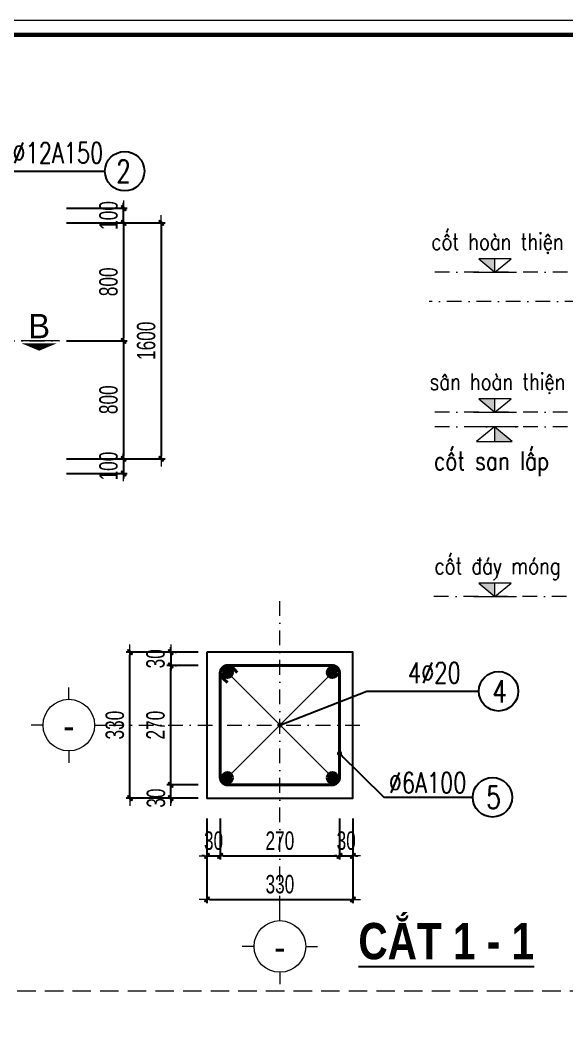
# Model space of a CAD drawing. Header units: millimetres. Extents: x -211129 to 461116, y -574633 to 115.
# Drawn here: x -95415 to -91705, y -538527 to -531691 of the extents above; entities that cross this region are included whole.
import ezdxf
from ezdxf.enums import TextEntityAlignment as Align

# ---------------------------------------------------------------- set-up
doc = ezdxf.new("R2010")
doc.units = ezdxf.units.MM
doc.header["$MEASUREMENT"] = 0
doc.header["$PDMODE"] = 32
doc.linetypes.add('DASHDOT', pattern=[1, 0.5, -0.25, 0, -0.25])
doc.linetypes.add('HIDDEN', pattern=[0.375, 0.25, -0.125])
doc.layers.get('Defpoints').update_dxf_attribs({"color": 1})
for name, color, linetype, lineweight in [('Khungten_LCDI', 7, 'Continuous', 5), ('LC Dim', 8, 'Continuous', 18), ('LC ISO', 153, 'Continuous', 13), ('LC Khac', 4, 'Continuous', 9), ('LC MANH DUT', 35, 'HIDDEN', 5), ('LC Net dam2', 6, 'Continuous', 40), ('LC Net dam3', 1, 'Continuous', 60), ('LC Net manh', 133, 'Continuous', 5), ('LC Net thay', 63, 'Continuous', 25), ('LC Net truc', 79, 'DASHDOT', 13), ('LC Text1', 3, 'Continuous', 20), ('LC Text2', 7, 'Continuous', 25)]:
    doc.layers.add(name, color=color, linetype=linetype, lineweight=lineweight)
doc.styles.add('HOATBIF', font='hoatbif.shx', dxfattribs={"width": 0.7})
doc.styles.add('Khungten', font='VHAVAN.TTF', dxfattribs={"width": 0.9, "height": 5000})
doc.styles.add('LC 1', font='VHAVANB.TTF')
doc.styles.add('LC 3', font='vnsimli.shx', dxfattribs={"width": 0.75})
doc.styles.add('LC3', font='VHARIALB.TTF', dxfattribs={"width": 0.8})
doc.styles.add('T1', font='Vnsimli.shx', dxfattribs={"width": 0.8})
doc.styles.add('Title', font='VHBLACK.TTF', dxfattribs={"width": 0.8})
doc.dimstyles.new('1-100(1-50)', dxfattribs={"dimscale": 50, "dimtxt": 2.5, "dimasz": 0.35, "dimexe": 0.5, "dimexo": 0, "dimgap": 0.8, "dimtad": 1, "dimdec": 0, "dimzin": 0, "dimdsep": 46, "dimtxsty": 'HOATBIF', "dimblk1": 'DOT', "dimblk2": 'DOT', "dimsah": 1, "dimcen": -1, "dimdle": 1, "dimclrd": 256, "dimclre": 256, "dimclrt": 4, "dimadec": 3, "dimazin": 2, "dimtfac": 0.333333, "dimtdec": 0, "dimtix": 1, "dimtmove": 2, "dimatfit": 3, "dimldrblk": 'DOT', "dimfxl": 1, "dimtvp": 0.833333, "dimtolj": 1, "dimtzin": 0, "dimarcsym": 0})

# ---------------------------------------------------------------- blocks, each defined once
blk = doc.blocks.new('lcdi fix')
at = {"layer": 'Defpoints', "lineweight": 0}
blk.add_lwpolyline([(-1200, -14850), (-1200, 14850), (40800, 14850), (40800, -14850)], close=True, dxfattribs=at)
at = {"layer": 'Khungten_LCDI', "color": 5, "lineweight": 60}
blk.add_lwpolyline([(0, -14650), (0, 14650), (40600, 14650), (40600, -14650)], close=True, dxfattribs=at)
at = {"color": 7, "style": 'Khungten', "width": 0.8}
for tag, p in [('REVISION', (39499, -10746)), ('NGAYHT', (39546, -11609))]:
    blk.add_attdef(tag, text='', height=200, dxfattribs=at).set_placement(p, align=Align.CENTER)
at = {"layer": 'LC Text1', "color": 3, "style": 'LC 1', "width": 1.834006}
for tag, p, p2 in [('TENBANVE1', (36913, -8886), (40339, -8886)), ('TENBANVE2', (36913, -9562), (40339, -9562))]:
    blk.add_attdef(tag, text='', height=250, dxfattribs=at).set_placement(p, p2, align=Align.FIT)
at = {"layer": 'LC Text1', "style": 'Title', "width": 0.7}
blk.add_attdef('SOBANVE', text='', height=250, dxfattribs=at).set_placement((39562, -13896), align=Align.CENTER)
blk = doc.blocks.new('DOT')
at = {"layer": 'LC Dim'}
blk.add_line((-3, 0), (3, 0), dxfattribs=at)
at = {"layer": 'LC Dim', "color": 4}
blk.add_line((-1, -1), (1, 1), dxfattribs=at)
blk.add_lwpolyline([(0.5, 1), (-1, -0.5), (-0.5, -1), (1, 0.5)], close=True, dxfattribs=at)
blk = doc.blocks.new('*D217')
at = {"layer": 'Defpoints', "color": 0, "transparency": 16777216}
for p in [(-95101.2, -532966.4), (-94712.7, -532966.4), (-95101.2, -533066.4)]:
    blk.add_point(p, dxfattribs=at)
at = {"layer": 'LC Dim', "lineweight": -2, "transparency": 16777216}
for p, q in [((-94712.7, -532948.9), (-94712.7, -532931.4)), ((-95101.2, -532966.4), (-94687.7, -532966.4)), ((-94712.7, -533066.4), (-94712.7, -532966.4)), ((-95101.2, -533066.4), (-94687.7, -533066.4)), ((-94712.7, -533083.9), (-94712.7, -533101.4))]:
    blk.add_line(p, q, dxfattribs=at)
at = {"layer": 'LC Dim', "lineweight": -2, "transparency": 16777216, "xscale": 17.5, "yscale": 17.5, "zscale": 17.5}
for p, rotation in [((-94712.7, -532966.4), 270), ((-94712.7, -533066.4), 90)]:
    blk.add_blockref('DOT', p, dxfattribs=dict(at, rotation=rotation))
at = {"layer": 'LC Dim', "color": 4, "transparency": 16777216, "insert": (-94815.2, -533016.4), "char_height": 125, "attachment_point": 5, "rotation": 90, "style": 'HOATBIF'}
blk.add_mtext('\\A1;100', dxfattribs=at)
blk = doc.blocks.new('_Dot')
at = {"color": 0, "linetype": 'ByBlock', "lineweight": -2}
blk.add_line((-0.5, 0), (-1, 0), dxfattribs=at)
at = {"color": 0, "linetype": 'ByBlock', "const_width": 0.5}
blk.add_lwpolyline([(-0.25, 0, 1), (0.25, 0, 1)], format="xyb", close=True, dxfattribs=at)
blk = doc.blocks.new('*D122')
at = {"layer": 'Defpoints', "color": 0, "transparency": 16777216}
for p in [(-95101.2, -533066.4), (-95101.2, -533866.4), (-94712.7, -533866.4)]:
    blk.add_point(p, dxfattribs=at)
at = {"layer": 'LC Dim', "lineweight": -2, "transparency": 16777216}
for p, q in [((-95101.2, -533066.4), (-94687.7, -533066.4)), ((-94712.7, -533083.9), (-94712.7, -533848.9)), ((-95101.2, -533866.4), (-94687.7, -533866.4))]:
    blk.add_line(p, q, dxfattribs=at)
at = {"layer": 'LC Dim', "lineweight": -2, "transparency": 16777216, "xscale": 17.5, "yscale": 17.5, "zscale": 17.5}
for p, rotation in [((-94712.7, -533066.4), 90), ((-94712.7, -533866.4), 270)]:
    blk.add_blockref('DOT', p, dxfattribs=dict(at, rotation=rotation))
at = {"layer": 'LC Dim', "color": 4, "transparency": 16777216, "insert": (-94815.2, -533466.4), "char_height": 125, "attachment_point": 5, "rotation": 90, "style": 'HOATBIF'}
blk.add_mtext('\\A1;800', dxfattribs=at)
blk = doc.blocks.new('*D123')
at = {"layer": 'Defpoints', "color": 0, "transparency": 16777216}
for p in [(-95101.2, -533866.4), (-95101.2, -534666.4), (-94712.7, -534666.4)]:
    blk.add_point(p, dxfattribs=at)
at = {"layer": 'LC Dim', "lineweight": -2, "transparency": 16777216}
for p, q in [((-95101.2, -533866.4), (-94687.7, -533866.4)), ((-94712.7, -533883.9), (-94712.7, -534648.9)), ((-95101.2, -534666.4), (-94687.7, -534666.4))]:
    blk.add_line(p, q, dxfattribs=at)
at = {"layer": 'LC Dim', "lineweight": -2, "transparency": 16777216, "xscale": 17.5, "yscale": 17.5, "zscale": 17.5}
for p, rotation in [((-94712.7, -533866.4), 90), ((-94712.7, -534666.4), 270)]:
    blk.add_blockref('DOT', p, dxfattribs=dict(at, rotation=rotation))
at = {"layer": 'LC Dim', "color": 4, "transparency": 16777216, "insert": (-94815.2, -534266.4), "char_height": 125, "attachment_point": 5, "rotation": 90, "style": 'HOATBIF'}
blk.add_mtext('\\A1;800', dxfattribs=at)
blk = doc.blocks.new('*D124')
at = {"layer": 'Defpoints', "color": 0, "transparency": 16777216}
for p in [(-95101.2, -534666.4), (-95101.2, -534766.4), (-94712.7, -534766.4)]:
    blk.add_point(p, dxfattribs=at)
at = {"layer": 'LC Dim', "lineweight": -2, "transparency": 16777216}
for p, q in [((-94712.7, -534648.9), (-94712.7, -534631.4)), ((-95101.2, -534666.4), (-94687.7, -534666.4)), ((-94712.7, -534666.4), (-94712.7, -534766.4)), ((-95101.2, -534766.4), (-94687.7, -534766.4)), ((-94712.7, -534783.9), (-94712.7, -534801.4))]:
    blk.add_line(p, q, dxfattribs=at)
at = {"layer": 'LC Dim', "lineweight": -2, "transparency": 16777216, "xscale": 17.5, "yscale": 17.5, "zscale": 17.5}
for p, rotation in [((-94712.7, -534666.4), 270), ((-94712.7, -534766.4), 90)]:
    blk.add_blockref('DOT', p, dxfattribs=dict(at, rotation=rotation))
at = {"layer": 'LC Dim', "color": 4, "transparency": 16777216, "insert": (-94815.2, -534716.4), "char_height": 125, "attachment_point": 5, "rotation": 90, "style": 'HOATBIF'}
blk.add_mtext('\\A1;100', dxfattribs=at)
blk = doc.blocks.new('*D129')
at = {"layer": 'Defpoints', "color": 0, "transparency": 16777216}
for p in [(-95101.2, -533066.4), (-95101.2, -534666.4), (-94456.9, -534666.4)]:
    blk.add_point(p, dxfattribs=at)
at = {"layer": 'LC Dim', "lineweight": -2, "transparency": 16777216}
for p, q in [((-95101.2, -533066.4), (-94431.9, -533066.4)), ((-94456.9, -533083.9), (-94456.9, -534648.9)), ((-95101.2, -534666.4), (-94431.9, -534666.4))]:
    blk.add_line(p, q, dxfattribs=at)
at = {"layer": 'LC Dim', "lineweight": -2, "transparency": 16777216, "xscale": 17.5, "yscale": 17.5, "zscale": 17.5}
for p, rotation in [((-94456.9, -533066.4), 90), ((-94456.9, -534666.4), 270)]:
    blk.add_blockref('DOT', p, dxfattribs=dict(at, rotation=rotation))
at = {"layer": 'LC Dim', "color": 4, "transparency": 16777216, "insert": (-94559.4, -533866.4), "char_height": 125, "attachment_point": 5, "rotation": 90, "style": 'HOATBIF'}
blk.add_mtext('\\A1;1600', dxfattribs=at)
blk = doc.blocks.new('Caodo1')
at = {"layer": 'LC Text1'}
blk.add_hatch(color=4, dxfattribs=at).paths.add_polyline_path([(0, 200), (0, 0), (243, 200)])
at = {"layer": 'LC Text1', "color": 4}
for p, q in [((0, 0), (0, 200)), ((324, 0), (-324, 0))]:
    blk.add_line(p, q, dxfattribs=at)
blk.add_lwpolyline([(-243, 200), (243, 200), (0, 0), (0, 0)], close=True, dxfattribs=at)
at = {"layer": 'LC Text1', "color": 4, "style": 'T1', "width": 0.8}
blk.add_attdef('%%P0,00', text='', height=250, dxfattribs=at).set_placement((-39, 460), align=Align.MIDDLE_CENTER)
blk = doc.blocks.new('theptron1')
at = {"layer": 'LC Net dam3'}
for p, q in [((-0.5, 0), (0.5, 0)), ((-0.35, 0.35), (0.35, -0.35)), ((0.35, 0.35), (-0.35, -0.35)), ((0, 0.5), (0, -0.5))]:
    blk.add_line(p, q, dxfattribs=at)
blk.add_circle((0, 0), 0.5, dxfattribs=at)
blk = doc.blocks.new('*D74')
at = {"layer": 'Defpoints', "color": 0, "ltscale": 2, "transparency": 16777216}
for p in [(-94147.3, -537107.2), (-94057.3, -537107.2), (-94057.3, -537360.7)]:
    blk.add_point(p, dxfattribs=at)
at = {"layer": 'LC Dim', "lineweight": -2, "ltscale": 2, "transparency": 16777216}
for p, q in [((-94147.3, -537107.2), (-94147.3, -537385.7)), ((-94057.3, -537107.2), (-94057.3, -537385.7)), ((-94164.8, -537360.7), (-94182.3, -537360.7)), ((-94147.3, -537360.7), (-94057.3, -537360.7)), ((-94039.8, -537360.7), (-94022.3, -537360.7))]:
    blk.add_line(p, q, dxfattribs=at)
at = {"layer": 'LC Dim', "lineweight": -2, "ltscale": 2, "transparency": 16777216, "xscale": 17.5, "yscale": 17.5, "zscale": 17.5}
blk.add_blockref('DOT', (-94147.3, -537360.7), dxfattribs=at)
at = {"layer": 'LC Dim', "lineweight": -2, "ltscale": 2, "transparency": 16777216, "xscale": 17.5, "yscale": 17.5, "zscale": 17.5, "rotation": 180}
blk.add_blockref('DOT', (-94057.3, -537360.7), dxfattribs=at)
at = {"layer": 'LC Dim', "color": 4, "ltscale": 2, "transparency": 16777216, "insert": (-94102.3, -537258.2), "char_height": 125, "attachment_point": 5, "style": 'HOATBIF'}
blk.add_mtext('\\A1;30', dxfattribs=at)
blk = doc.blocks.new('*D75')
at = {"layer": 'Defpoints', "color": 0, "ltscale": 2, "transparency": 16777216}
for p in [(-94057.3, -537107.2), (-93247.3, -537107.2), (-93247.3, -537360.7)]:
    blk.add_point(p, dxfattribs=at)
at = {"layer": 'LC Dim', "lineweight": -2, "ltscale": 2, "transparency": 16777216}
for p, q in [((-94057.3, -537107.2), (-94057.3, -537385.7)), ((-93247.3, -537107.2), (-93247.3, -537385.7)), ((-94039.8, -537360.7), (-93264.8, -537360.7))]:
    blk.add_line(p, q, dxfattribs=at)
at = {"layer": 'LC Dim', "lineweight": -2, "ltscale": 2, "transparency": 16777216, "xscale": 17.5, "yscale": 17.5, "zscale": 17.5, "rotation": 180}
blk.add_blockref('DOT', (-94057.3, -537360.7), dxfattribs=at)
at = {"layer": 'LC Dim', "lineweight": -2, "ltscale": 2, "transparency": 16777216, "xscale": 17.5, "yscale": 17.5, "zscale": 17.5}
blk.add_blockref('DOT', (-93247.3, -537360.7), dxfattribs=at)
at = {"layer": 'LC Dim', "color": 4, "ltscale": 2, "transparency": 16777216, "insert": (-93652.3, -537258.2), "char_height": 125, "attachment_point": 5, "style": 'HOATBIF'}
blk.add_mtext('\\A1;270', dxfattribs=at)
blk = doc.blocks.new('*D76')
at = {"layer": 'Defpoints', "color": 0, "ltscale": 2, "transparency": 16777216}
for p in [(-93247.3, -537107.2), (-93157.3, -537107.2), (-93157.3, -537360.7)]:
    blk.add_point(p, dxfattribs=at)
at = {"layer": 'LC Dim', "lineweight": -2, "ltscale": 2, "transparency": 16777216}
for p, q in [((-93247.3, -537107.2), (-93247.3, -537385.7)), ((-93157.3, -537107.2), (-93157.3, -537385.7)), ((-93264.8, -537360.7), (-93282.3, -537360.7)), ((-93247.3, -537360.7), (-93157.3, -537360.7)), ((-93139.8, -537360.7), (-93122.3, -537360.7))]:
    blk.add_line(p, q, dxfattribs=at)
at = {"layer": 'LC Dim', "lineweight": -2, "ltscale": 2, "transparency": 16777216, "xscale": 17.5, "yscale": 17.5, "zscale": 17.5}
blk.add_blockref('DOT', (-93247.3, -537360.7), dxfattribs=at)
at = {"layer": 'LC Dim', "lineweight": -2, "ltscale": 2, "transparency": 16777216, "xscale": 17.5, "yscale": 17.5, "zscale": 17.5, "rotation": 180}
blk.add_blockref('DOT', (-93157.3, -537360.7), dxfattribs=at)
at = {"layer": 'LC Dim', "color": 4, "ltscale": 2, "transparency": 16777216, "insert": (-93202.3, -537258.2), "char_height": 125, "attachment_point": 5, "style": 'HOATBIF'}
blk.add_mtext('\\A1;30', dxfattribs=at)
blk = doc.blocks.new('*D77')
at = {"layer": 'Defpoints', "color": 0, "ltscale": 2, "transparency": 16777216}
for p in [(-94147.3, -537107.2), (-93157.3, -537107.2), (-93157.3, -537656)]:
    blk.add_point(p, dxfattribs=at)
at = {"layer": 'LC Dim', "lineweight": -2, "ltscale": 2, "transparency": 16777216}
for p, q in [((-94147.3, -537107.2), (-94147.3, -537681)), ((-93157.3, -537107.2), (-93157.3, -537681)), ((-94129.8, -537656), (-93174.8, -537656))]:
    blk.add_line(p, q, dxfattribs=at)
at = {"layer": 'LC Dim', "lineweight": -2, "ltscale": 2, "transparency": 16777216, "xscale": 17.5, "yscale": 17.5, "zscale": 17.5, "rotation": 180}
blk.add_blockref('DOT', (-94147.3, -537656), dxfattribs=at)
at = {"layer": 'LC Dim', "lineweight": -2, "ltscale": 2, "transparency": 16777216, "xscale": 17.5, "yscale": 17.5, "zscale": 17.5}
blk.add_blockref('DOT', (-93157.3, -537656), dxfattribs=at)
at = {"layer": 'LC Dim', "color": 4, "ltscale": 2, "transparency": 16777216, "insert": (-93652.3, -537553.5), "char_height": 125, "attachment_point": 5, "style": 'HOATBIF'}
blk.add_mtext('\\A1;330', dxfattribs=at)
blk = doc.blocks.new('*D78')
at = {"layer": 'Defpoints', "color": 0, "ltscale": 2, "transparency": 16777216}
for p in [(-94393.5, -536878.8), (-94207.6, -536878.8), (-94207.6, -536968.8)]:
    blk.add_point(p, dxfattribs=at)
at = {"layer": 'LC Dim', "lineweight": -2, "ltscale": 2, "transparency": 16777216}
for p, q in [((-94393.5, -536861.3), (-94393.5, -536843.8)), ((-94207.6, -536878.8), (-94418.5, -536878.8)), ((-94393.5, -536968.8), (-94393.5, -536878.8)), ((-94207.6, -536968.8), (-94418.5, -536968.8)), ((-94393.5, -536986.3), (-94393.5, -537003.8))]:
    blk.add_line(p, q, dxfattribs=at)
at = {"layer": 'LC Dim', "lineweight": -2, "ltscale": 2, "transparency": 16777216, "xscale": 17.5, "yscale": 17.5, "zscale": 17.5}
for p, rotation in [((-94393.5, -536878.8), 270), ((-94393.5, -536968.8), 90)]:
    blk.add_blockref('DOT', p, dxfattribs=dict(at, rotation=rotation))
at = {"layer": 'LC Dim', "color": 4, "ltscale": 2, "transparency": 16777216, "insert": (-94493, -536968.8), "char_height": 125, "attachment_point": 5, "rotation": 90, "style": 'HOATBIF'}
blk.add_mtext('\\A1;30', dxfattribs=at)
blk = doc.blocks.new('*D79')
at = {"layer": 'Defpoints', "color": 0, "ltscale": 2, "transparency": 16777216}
for p in [(-94393.5, -536068.8), (-94207.6, -536068.8), (-94207.6, -536878.8)]:
    blk.add_point(p, dxfattribs=at)
at = {"layer": 'LC Dim', "lineweight": -2, "ltscale": 2, "transparency": 16777216}
for p, q in [((-94207.6, -536068.8), (-94418.5, -536068.8)), ((-94393.5, -536861.3), (-94393.5, -536086.3)), ((-94207.6, -536878.8), (-94418.5, -536878.8))]:
    blk.add_line(p, q, dxfattribs=at)
at = {"layer": 'LC Dim', "lineweight": -2, "ltscale": 2, "transparency": 16777216, "xscale": 17.5, "yscale": 17.5, "zscale": 17.5}
for p, rotation in [((-94393.5, -536068.8), 90), ((-94393.5, -536878.8), 270)]:
    blk.add_blockref('DOT', p, dxfattribs=dict(at, rotation=rotation))
at = {"layer": 'LC Dim', "color": 4, "ltscale": 2, "transparency": 16777216, "insert": (-94496, -536473.8), "char_height": 125, "attachment_point": 5, "rotation": 90, "style": 'HOATBIF'}
blk.add_mtext('\\A1;270', dxfattribs=at)
blk = doc.blocks.new('*D80')
at = {"layer": 'Defpoints', "color": 0, "ltscale": 2, "transparency": 16777216}
for p in [(-94669.7, -535978.8), (-94207.6, -535978.8), (-94207.6, -536968.8)]:
    blk.add_point(p, dxfattribs=at)
at = {"layer": 'LC Dim', "lineweight": -2, "ltscale": 2, "transparency": 16777216}
for p, q in [((-94207.6, -535978.8), (-94694.7, -535978.8)), ((-94669.7, -536951.3), (-94669.7, -535996.3)), ((-94207.6, -536968.8), (-94694.7, -536968.8))]:
    blk.add_line(p, q, dxfattribs=at)
at = {"layer": 'LC Dim', "lineweight": -2, "ltscale": 2, "transparency": 16777216, "xscale": 17.5, "yscale": 17.5, "zscale": 17.5}
for p, rotation in [((-94669.7, -535978.8), 90), ((-94669.7, -536968.8), 270)]:
    blk.add_blockref('DOT', p, dxfattribs=dict(at, rotation=rotation))
at = {"layer": 'LC Dim', "color": 4, "ltscale": 2, "transparency": 16777216, "insert": (-94772.2, -536473.8), "char_height": 125, "attachment_point": 5, "rotation": 90, "style": 'HOATBIF'}
blk.add_mtext('\\A1;330', dxfattribs=at)
blk = doc.blocks.new('TTRUC')
at = {"layer": 'LC ISO'}
for p, q in [((0, 6.95), (0, 10.13)), ((-6.95, 0), (-10.13, 0)), ((6.95, 0), (10.13, 0)), ((0, -6.95), (0, -10.13))]:
    blk.add_line(p, q, dxfattribs=at)
at = {"layer": 'LC Net manh'}
blk.add_circle((0, 0), 6.95, dxfattribs=at)
blk = doc.blocks.new('TIEUDE1')
at = {"layer": 'LC Text2', "color": 7, "style": 'LC 1'}
blk.add_attdef('TIªU§Ò', text='', height=5, dxfattribs=at).set_placement((0, 0), align=Align.BOTTOM_CENTER)
blk.add_attdef('TL', text='', height=3, dxfattribs=at).set_placement((0, -2), align=Align.TOP_CENTER)
blk = doc.blocks.new('*D88')
at = {"layer": 'Defpoints', "color": 0, "ltscale": 200, "transparency": 16777216}
for p in [(-94207.6, -535978.8), (-94393.5, -536068.8), (-94207.6, -536068.8)]:
    blk.add_point(p, dxfattribs=at)
at = {"layer": 'LC Net truc', "lineweight": -2, "ltscale": 200, "transparency": 16777216}
for p, q in [((-94393.5, -535961.3), (-94393.5, -535943.8)), ((-94207.6, -535978.8), (-94418.5, -535978.8)), ((-94393.5, -535978.8), (-94393.5, -536068.8)), ((-94207.6, -536068.8), (-94418.5, -536068.8)), ((-94393.5, -536086.3), (-94393.5, -536103.8))]:
    blk.add_line(p, q, dxfattribs=at)
at = {"layer": 'LC Net truc', "lineweight": -2, "ltscale": 200, "transparency": 16777216, "xscale": 17.5, "yscale": 17.5, "zscale": 17.5}
for p, rotation in [((-94393.5, -535978.8), 270), ((-94393.5, -536068.8), 90)]:
    blk.add_blockref('DOT', p, dxfattribs=dict(at, rotation=rotation))
at = {"layer": 'LC Net truc', "color": 4, "ltscale": 200, "transparency": 16777216, "insert": (-94496, -536023.8), "char_height": 125, "attachment_point": 5, "rotation": 90, "style": 'HOATBIF'}
blk.add_mtext('\\A1;30', dxfattribs=at)

msp = doc.modelspace()

# ---------------------------------------------------------------- linework, layer by layer
at = {"layer": 'LC Dim', "ltscale": 2}
for p, q in [((-94008.5, -536116.8), (-93295.4, -536829.9)), ((-93295.4, -536116.8), (-94008.5, -536829.9))]:
    msp.add_line(p, q, dxfattribs=at)
at = {"layer": 'LC Khac', "color": 1, "ltscale": 2}
msp.add_line((-95148.2, -533866.4), (-95407.2, -533866.4), dxfattribs=at)
msp.add_lwpolyline([(-95285.8, -533933.4, 0, 235.7, 0), (-95285.8, -533884.6, 137.5, 137.5, 0)], format="xyseb", dxfattribs=at)
at = {"layer": 'LC MANH DUT', "ltscale": 500}
msp.add_line((-98809.4, -538275.3), (-80434.4, -538275.3), dxfattribs=at)
at = {"layer": 'LC Net dam2'}
for p, q in [((-93984.6, -536068.8), (-93941.6, -536117.1)), ((-94057.3, -536140), (-94008.3, -536183.8))]:
    msp.add_line(p, q, dxfattribs=at)
msp.add_lwpolyline([(-94057.3, -536119.8), (-94057.3, -536827.7, 0.414214), (-94006.3, -536878.8), (-93298.4, -536878.8, 0.414214), (-93247.3, -536827.7), (-93247.3, -536119.8, 0.414214), (-93298.4, -536068.8), (-94006.3, -536068.8, 0.414214)], format="xyb", close=True, dxfattribs=at)
at = {"layer": 'LC Net thay'}
msp.add_lwpolyline([(-94147.3, -535978.8), (-94147.3, -536968.8), (-93157.3, -536968.8), (-93157.3, -535978.8)], close=True, dxfattribs=at)
at = {"layer": 'LC Net truc', "ltscale": 200}
for p, q in [((-89500, -533400.6), (-92638.8, -533400.6)), ((-90618, -533600.6), (-92638.8, -533600.6)), ((-97351.5, -533866.4), (-95148.2, -533866.4)), ((-89500, -534350.6), (-92638.8, -534350.6)), ((-89500, -534450.6), (-92638.8, -534450.6)), ((-90706.3, -535600.6), (-92638.8, -535600.6)), ((-93652.3, -537732.7), (-93652.3, -535629.5)), ((-94810.4, -536473.8), (-93099.1, -536473.8))]:
    msp.add_line(p, q, dxfattribs=at)
at = {"layer": 'LC Text2', "ltscale": 100}
for centre in [(-94705.6, -532716.4), (-92168.6, -536244.2), (-92209.6, -536963.5)]:
    msp.add_circle(centre, 133.8, dxfattribs=at)

# ---------------------------------------------------------------- block references
at = {"layer": 'LC Dim', "yscale": 60.00000000069849}
for p, xscale, zscale in [((-94008.5, -536116.8), -60.00000000069849, 60.00000000064909), ((-93296.2, -536116.8), 60.00000000069849, 60.00000000069849)]:
    msp.add_blockref('theptron1', p, dxfattribs=dict(at, xscale=xscale, zscale=zscale))
for p, xscale, zscale, rotation in [((-94008.5, -536830.7), 60.00000000069849, 60.00000000069849, 180.0000000004822), ((-93296.2, -536830.7), -60.00000000069849, 60.00000000064909, 180)]:
    msp.add_blockref('theptron1', p, dxfattribs=dict(at, xscale=xscale, zscale=zscale, rotation=rotation))
at = {"layer": 'LC ISO', "xscale": 25.19610424696835, "yscale": 25.19610424696835, "zscale": 25.19610424696835}
for p in [(-95084.7, -536473.8), (-93652.3, -537975.3)]:
    msp.add_blockref('TTRUC', p, dxfattribs=at)
at = {"layer": 'LC Net thay', "xscale": 0.5000000000000013, "yscale": 0.5000000000000013, "zscale": 0.5000000000000013}
msp.add_blockref('lcdi fix', (-98809.4, -539116.2), dxfattribs=at)
at = {"layer": 'LC Net truc', "ltscale": 200}
ref = msp.add_blockref('Caodo1', (-92196.6, -534450.6), dxfattribs=dict(at, xscale=-0.5, yscale=0.5, zscale=0.5, rotation=179.9999999997046))
ref.add_attrib('%%P0,00', 'cèt san lÊp', dxfattribs={"layer": 'LC Text2', "height": 125, "style": 'T1', "width": 0.8}).set_placement((-92216.1, -534680.4), align=Align.MIDDLE_CENTER)
at = {"layer": 'LC Text1'}
ref = msp.add_blockref('Caodo1', (-92192.6, -533400.6), dxfattribs=dict(at, xscale=-0.45, yscale=0.45, zscale=0.45))
ref.add_attrib('%%P0,00', 'cèt hoµn thiÖn', dxfattribs={"layer": 'LC Text2', "height": 112.5, "style": 'T1', "width": 0.8}).set_placement((-92175.1, -533193.8), align=Align.MIDDLE_CENTER)
ref = msp.add_blockref('Caodo1', (-92192.6, -534350.6), dxfattribs=dict(at, xscale=-0.45, yscale=0.45, zscale=0.45))
ref.add_attrib('%%P0,00', 's©n hoµn thiÖn', dxfattribs={"layer": 'LC Text2', "height": 112.5, "style": 'T1', "width": 0.8}).set_placement((-92175.1, -534143.8), align=Align.MIDDLE_CENTER)
ref = msp.add_blockref('Caodo1', (-92192.6, -535600.6), dxfattribs=dict(at, xscale=-0.45, yscale=0.45, zscale=0.45))
ref.add_attrib('%%P0,00', 'cèt ®¸y mãng', dxfattribs={"layer": 'LC Text2', "height": 112.5, "style": 'T1', "width": 0.8}).set_placement((-92175.1, -535393.8), align=Align.MIDDLE_CENTER)
at = {"layer": 'LC Text2'}
ref = msp.add_blockref('TIEUDE1', (-92517.5, -538136), dxfattribs=dict(at, xscale=-50.00000000009664, yscale=50.00000000009664, zscale=50.00000000009664))
ref.add_attrib('TIªU§Ò', '%%Uc¾t 1 - 1', dxfattribs={"color": 7, "height": 246.221, "style": 'LC3', "width": 0.8}).set_placement((-92523.4, -538136), align=Align.BOTTOM_CENTER)

# ---------------------------------------------------------------- texts
at = {"ltscale": 2, "style": 'LC 1'}
msp.add_attdef('B', text='B', height=165, dxfattribs=at).set_placement((-95285.8, -533766.5), align=Align.MIDDLE_CENTER)
at = {"layer": 'LC Text1', "ltscale": 0.2, "style": 'LC 1', "width": 0.9}
for p in [(-95084.7, -536634.3), (-93652.3, -538135.8)]:
    msp.add_text('-', height=197.3, dxfattribs=at).set_placement(p, align=Align.BOTTOM_CENTER)
at = {"layer": 'LC Text2', "linetype": 'ByBlock', "style": 'LC 3', "width": 0.75}
for s, p in [('%%C12A150', (-95467.4, -532660.9)), ('4%%C20', (-92782.9, -536188.8)), ('%%C6A100', (-92913.7, -536933.8))]:
    msp.add_text(s, height=138.89, dxfattribs=at).set_placement(p)
at = {"layer": 'LC Text2', "ltscale": 100, "style": 'LC 3', "width": 0.75}
for s, p in [('2', (-94713.2, -532716.4)), ('4', (-92161, -536244.2)), ('5', (-92202, -536963.5))]:
    msp.add_text(s, height=152.8, dxfattribs=at).set_placement(p, align=Align.MIDDLE_CENTER)

# ---------------------------------------------------------------- dimensions: what is measured, and where the dimension line sits
at = {"layer": 'LC Dim'}
for base, p1, p2, picture, middle in [((-94712.7, -532966.4), (-95101.2, -533066.4), (-95101.2, -532966.4), '*D217', (-94815.2, -533016.4)), ((-94712.7, -533866.4), (-95101.2, -533066.4), (-95101.2, -533866.4), '*D122', (-94815.2, -533466.4)), ((-94456.9, -534666.4), (-95101.2, -533066.4), (-95101.2, -534666.4), '*D129', (-94559.4, -533866.4)), ((-94712.7, -534666.4), (-95101.2, -533866.4), (-95101.2, -534666.4), '*D123', (-94815.2, -534266.4)), ((-94712.7, -534766.4), (-95101.2, -534666.4), (-95101.2, -534766.4), '*D124', (-94815.2, -534716.4))]:
    dim = msp.add_linear_dim(base=base, p1=p1, p2=p2, angle=90, dimstyle='1-100(1-50)', dxfattribs=at)
    dim.commit()
    dim.dimension.update_dxf_attribs({"geometry": picture, "text_midpoint": middle})
at = {"layer": 'LC Dim', "ltscale": 2}
for base, p1, p2, picture, middle in [((-94669.7, -535978.8), (-94207.6, -536968.8), (-94207.6, -535978.8), '*D80', (-94772.2, -536473.8)), ((-94393.5, -536068.8), (-94207.6, -536878.8), (-94207.6, -536068.8), '*D79', (-94496, -536473.8))]:
    dim = msp.add_linear_dim(base=base, p1=p1, p2=p2, angle=90, dimstyle='1-100(1-50)', override={"dimlfac": 0.333333}, dxfattribs=at)
    dim.commit()
    dim.dimension.update_dxf_attribs({"geometry": picture, "text_midpoint": middle})
dim = msp.add_linear_dim(base=(-94393.5, -536878.8), p1=(-94207.6, -536968.8), p2=(-94207.6, -536878.8), angle=90, dimstyle='1-100(1-50)', override={"dimlfac": 0.333333}, dxfattribs=at)
dim.commit()
dim.dimension.update_dxf_attribs({"geometry": '*D78', "text_midpoint": (-94493, -536968.8), "dimtype": 160})
for base, p1, p2, picture, middle in [((-94057.3, -537360.7), (-94147.3, -537107.2), (-94057.3, -537107.2), '*D74', (-94102.3, -537258.2)), ((-93157.3, -537656), (-94147.3, -537107.2), (-93157.3, -537107.2), '*D77', (-93652.3, -537553.5)), ((-93247.3, -537360.7), (-94057.3, -537107.2), (-93247.3, -537107.2), '*D75', (-93652.3, -537258.2)), ((-93157.3, -537360.7), (-93247.3, -537107.2), (-93157.3, -537107.2), '*D76', (-93202.3, -537258.2))]:
    dim = msp.add_linear_dim(base=base, p1=p1, p2=p2, dimstyle='1-100(1-50)', override={"dimlfac": 0.333333}, dxfattribs=at)
    dim.commit()
    dim.dimension.update_dxf_attribs({"geometry": picture, "text_midpoint": middle})
at = {"layer": 'LC Net truc', "ltscale": 200}
dim = msp.add_linear_dim(base=(-94393.5, -536068.8), p1=(-94207.6, -535978.8), p2=(-94207.6, -536068.8), angle=90, dimstyle='1-100(1-50)', override={"dimlfac": 0.333333}, dxfattribs=at)
dim.commit()
dim.dimension.update_dxf_attribs({"geometry": '*D88', "text_midpoint": (-94496, -536023.8)})

# ---------------------------------------------------------------- leaders
at = {"layer": 'LC Dim', "ltscale": 2}
msp.add_leader([(-95798.3, -533214.8), (-95512.5, -532716.4), (-94839.4, -532716.4)], dimstyle='1-100(1-50)', dxfattribs=at)
for points in [[(-93652.3, -536473), (-93061.8, -536244.2), (-92302.3, -536244.2)], [(-93247.3, -536666), (-92947.1, -536963.5), (-92343.3, -536963.5)]]:
    msp.add_leader(points, dimstyle='1-100(1-50)', override={"dimasz": 0.7}, dxfattribs=at)

doc.saveas('drawing.dxf')
